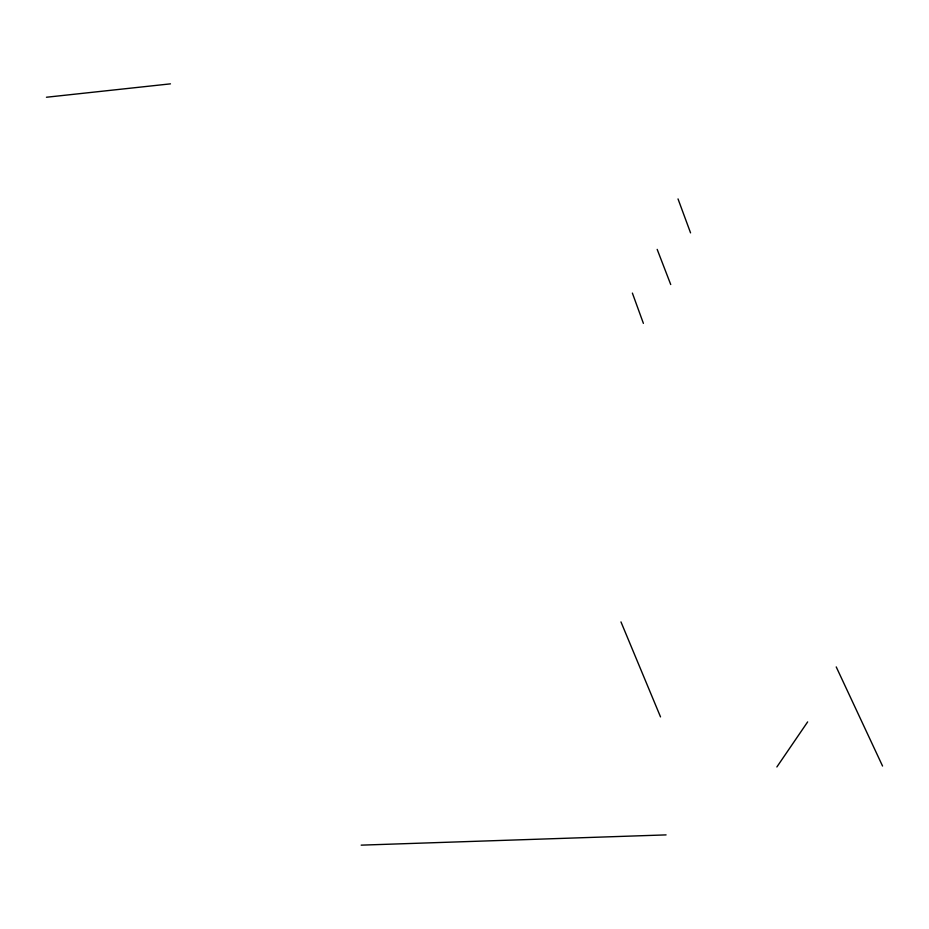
<?xml version="1.0" encoding="UTF-8"?>
<svg xmlns="http://www.w3.org/2000/svg" width="929" height="929" viewBox="0 0 929 929"><rect width="100%" height="100%" fill="white"/><g stroke="black" fill="none" stroke-linecap="round" stroke-linejoin="round"><path stroke-width="1.39" d="M776.865 766.971L807.649 721.903M46.45 97.243L170.46 83.854M361.172 845.146L666.081 834.892M836.228 666.917L882.55 766.042M620.967 621.907L660.519 716.898M657.175 249.378L670.726 284.529M678.019 198.922L690.561 232.877M632.382 293.088L643.391 323.362"/></g></svg>
